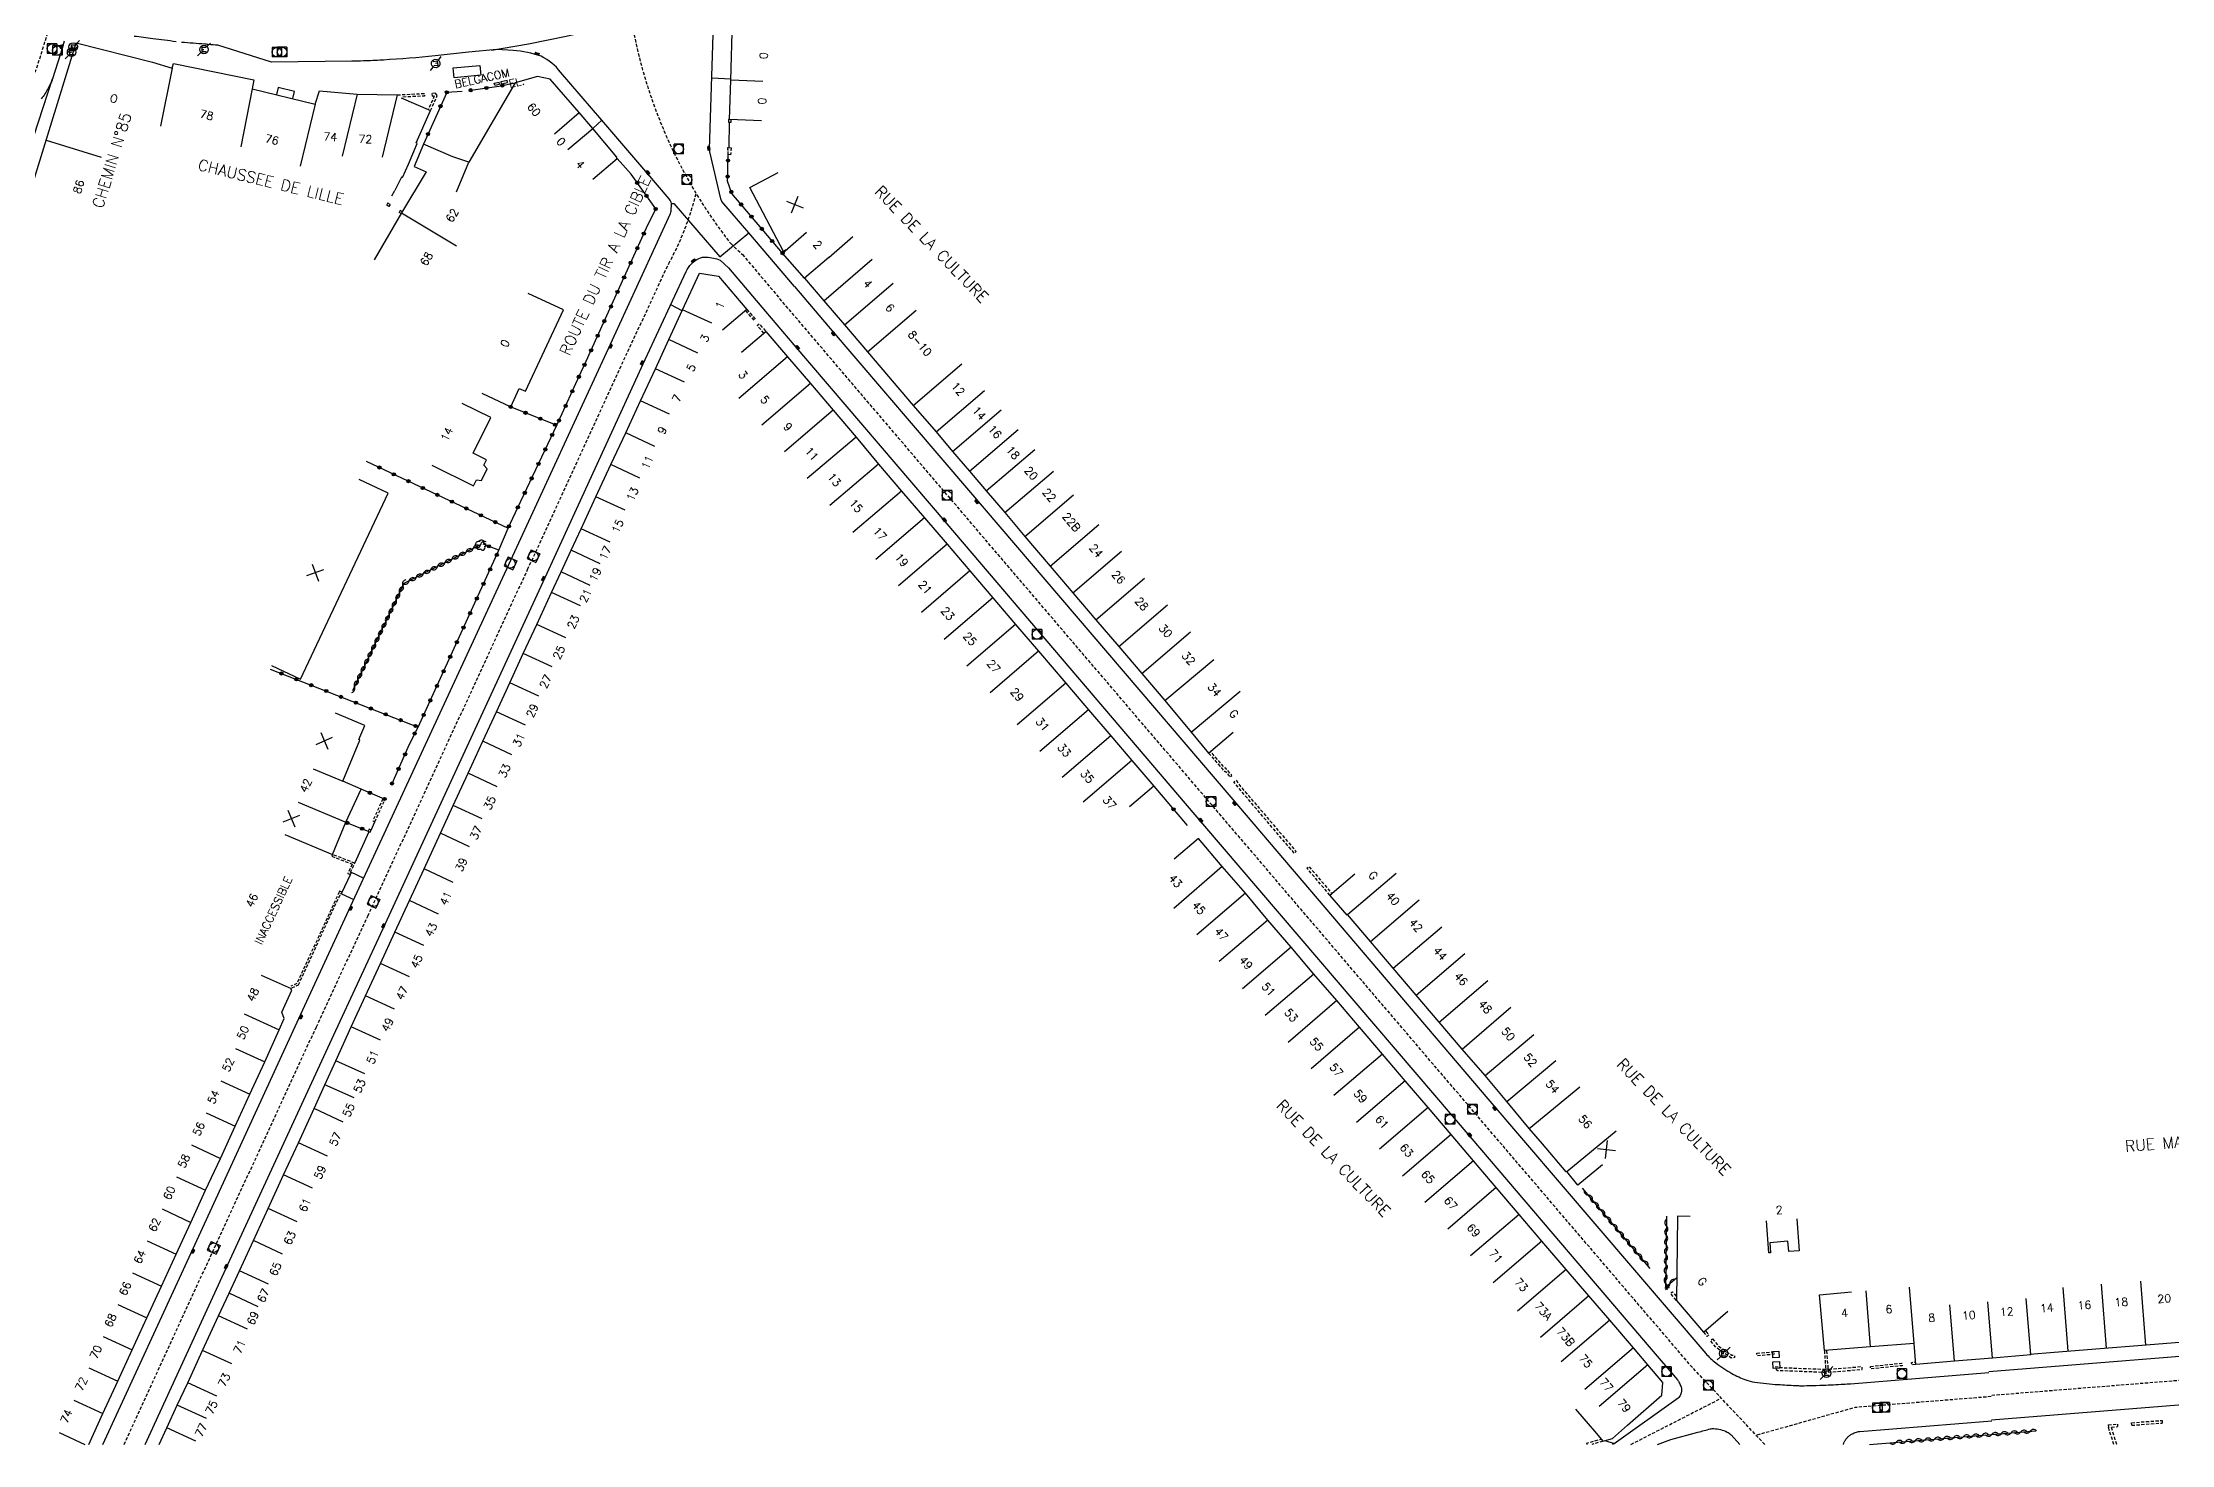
# Model space of a CAD drawing. Header units: millimetres. Extents: x 79000 to 80002, y 144000 to 145000.
# Drawn here: x 79266 to 79598.5, y 144000 to 144218.9 of the extents above; entities that cross this region are included whole.
import ezdxf
from ezdxf.enums import TextEntityAlignment as Align

# ---------------------------------------------------------------- set-up
doc = ezdxf.new("R2010")
doc.units = ezdxf.units.MM
doc.linetypes.add('DASHED', pattern=[0.75, 0.5, -0.25])
doc.layers.get('0').update_dxf_attribs({"linetype": 'CONTINUOUS'})
for name, color, linetype in [('W0001', 6, 'DASHED'), ('W0008', 7, 'CONTINUOUS'), ('W0100', 7, 'CONTINUOUS'), ('W0112', 1, 'DASHED'), ('W0300', 7, 'CONTINUOUS'), ('W0310', 3, 'CONTINUOUS'), ('W0322', 7, 'CONTINUOUS'), ('W0334', 7, 'CONTINUOUS'), ('W0400', 7, 'CONTINUOUS'), ('W0420', 7, 'CONTINUOUS'), ('W0471', 7, 'CONTINUOUS'), ('W0984', 7, 'CONTINUOUS'), ('W0989', 7, 'CONTINUOUS'), ('W0991', 7, 'CONTINUOUS'), ('W1102', 7, 'CONTINUOUS')]:
    doc.layers.add(name, color=color, linetype=linetype)
doc.styles.get("Standard").update_dxf_attribs({"font": 'romans.shx', "width": 0.85})

# ---------------------------------------------------------------- blocks, each defined once
blk = doc.blocks.new('T420')
for p, q in [((0.75, 0.75), (-0.75, 0.75)), ((-0.75, 0.75), (-0.75, -0.75)), ((0.75, 0.75), (0.75, -0.75)), ((0.75, -0.75), (-0.75, -0.75))]:
    blk.add_line(p, q)
blk.add_ellipse((0, 0), major_axis=(-0.53, 0.53), ratio=1, start_param=3.926991, end_param=10.210176)
blk = doc.blocks.new('T471')
for p, q in [((-0.333334, 0.333334), (-0.333334, -0.333334)), ((-0.333334, 0.333334), (0.333334, 0.333334)), ((-0.333334, 0), (0, 0)), ((0.500001, 0.500001), (1.000002, 1.000002)), ((-0.500001, -0.500001), (-1.000002, -1.000002)), ((-0.333334, -0.333334), (0.333334, -0.333334))]:
    blk.add_line(p, q)
blk.add_ellipse((0, 0), major_axis=(0.471405, 0.471405), ratio=1, start_param=5.4977871438, end_param=11.780972451)
blk = doc.blocks.new('t112o')
at = {"color": 0, "linetype": 'Continuous'}
for p, q in [((-0.5, 0.5), (0.5, 0.5)), ((-0.5, -0.5), (-0.5, 0.5)), ((0.5, 0.5), (0.5, -0.5)), ((0.5, -0.5), (-0.5, -0.5))]:
    blk.add_line(p, q, dxfattribs=at)
blk = doc.blocks.new('T400')
for p, q in [((-0.15, 0.3), (0.15, 0.3)), ((-0.15, -0.25), (-0.15, 0.3)), ((-0.15, 0.15), (0.15, 0.15)), ((-0.15, 0), (0.15, 0)), ((0.15, 0.3), (0.15, -0.25)), ((-0.15, -0.15), (0.15, -0.15)), ((-0.15, -0.25), (-0.15, -0.3)), ((-0.15, -0.3), (0.15, -0.3)), ((0.15, -0.3), (0.15, -0.25))]:
    blk.add_line(p, q)
blk = doc.blocks.new('t991o')
at = {"color": 0, "linetype": 'Continuous'}
for p, q in [((-1, 1), (1, -1)), ((-1, -1), (1, 1))]:
    blk.add_line(p, q, dxfattribs=at)
blk = doc.blocks.new('t322o')
at = {"color": 0, "linetype": 'Continuous'}
for radius in [0.25, 0.15]:
    blk.add_circle((0, 0), radius, dxfattribs=at)
blk = doc.blocks.new('t310o')
at = {"color": 0, "linetype": 'Continuous'}
for centre, start, end in [((-0.5, 0.38), 216.8699, 323.1304), ((0.5, -0.37), 36.8699, 143.1303)]:
    blk.add_arc(centre, 0.625, start, end, dxfattribs=at)
blk = doc.blocks.new('T300')
for p, q in [((-0.8, 0.51), (-0.86, 0.34)), ((-0.86, 0.34), (-0.86, 0.17)), ((-0.86, 0.17), (-0.74, 0.06)), ((-0.69, 0.63), (-0.8, 0.51)), ((-0.8, -0.06), (-0.74, 0.06)), ((-0.74, 0.06), (-0.69, 0.11)), ((-0.57, 0.69), (-0.69, 0.63)), ((-0.46, 0.69), (-0.57, 0.69)), ((-0.29, 0.63), (-0.46, 0.69)), ((-0.29, 0.63), (-0.17, 0.74)), ((-0.23, 0.57), (-0.29, 0.63)), ((-0.17, 0.74), (-0.06, 0.8)), ((-0.06, 0.8), (0.06, 0.8)), ((0.06, 0.8), (0.23, 0.74)), ((0.23, 0.74), (0.34, 0.63)), ((0.34, 0.63), (0.4, 0.51)), ((0.46, 0.46), (0.34, 0.46)), ((0.4, 0.51), (0.4, 0.46)), ((0.57, 0.4), (0.46, 0.46)), ((0.57, 0.4), (0.69, 0.29)), ((0.69, 0.29), (0.74, 0.17)), ((0.74, 0.06), (0.69, -0.17)), ((0.74, 0.17), (0.74, 0.06)), ((-0.8, -0.17), (-0.8, -0.06)), ((-0.8, -0.23), (-0.8, -0.17)), ((-0.74, -0.34), (-0.8, -0.23)), ((-0.69, -0.4), (-0.74, -0.34)), ((-0.51, -0.46), (-0.69, -0.4)), ((-0.4, -0.46), (-0.51, -0.46)), ((-0.4, -0.46), (-0.34, -0.46)), ((-0.34, -0.46), (-0.34, -0.4)), ((-0.34, -0.51), (-0.34, -0.46)), ((-0.29, -0.63), (-0.34, -0.51)), ((-0.17, -0.74), (-0.29, -0.63)), ((-0.06, -0.8), (-0.17, -0.74)), ((0.06, -0.8), (-0.06, -0.8)), ((0.17, -0.74), (0.06, -0.8)), ((0.23, -0.69), (0.17, -0.74)), ((0.29, -0.46), (0.23, -0.46)), ((0.29, -0.63), (0.23, -0.69)), ((0.46, -0.4), (0.29, -0.46)), ((0.34, -0.51), (0.29, -0.63)), ((0.34, -0.51), (0.34, -0.46)), ((0.57, -0.34), (0.46, -0.4)), ((0.63, -0.29), (0.57, -0.34)), ((0.69, -0.17), (0.63, -0.29))]:
    blk.add_line(p, q)

msp = doc.modelspace()

# ---------------------------------------------------------------- linework, layer by layer
at = {"layer": 'W0001', "flags": 128}
for points in [[(79254.81, 144206.86), (79261.69, 144210.52), (79264.14, 144212.71), (79265.06, 144214.91), (79267.21, 144221.8), (79268.08, 144227.28)], [(79534.99, 144000), (79523.57, 144012.14), (79485.39, 144056.8), (79399.74, 144157.09), (79381.18, 144178.85)], [(79514.09, 144000), (79528.2, 144007.22)], [(79570.36, 144007.46), (79549.1, 144005.76), (79533.66, 144001.41)]]:
    msp.add_lwpolyline(points, dxfattribs=at)
at = {"layer": 'W0001'}
for points in [[(79357.15, 144228.31, 0.143643), (79373.46, 144187.51), (79375.28, 144185.81), (79381.18, 144178.85)], [(79278.69, 144000), (79292.19, 144029.33), (79308.73, 144065.19), (79316.77, 144082.51), (79341.74, 144136.63), (79357.39, 144170.65), (79363.78, 144184.38, -0.001277), (79363.78, 144184.38, 0.064036), (79368.06, 144195.32)]]:
    msp.add_lwpolyline(points, format="xyb", dxfattribs=at)
msp.add_lwpolyline([(79769.09, 144000), (79764.24, 144013.03), (79761.71, 144017.73), (79758.33, 144021.31), (79753.95, 144022.2), (79750.88, 144022.25), (79729.34, 144020.53), (79680.76, 144016.57), (79669.74, 144015.64), (79658.42, 144014.69), (79570.36, 144007.62)], dxfattribs=at)
at = {"layer": 'W0008'}
for points in [[(79383.44, 144180.8), (79376.27, 144189.21), (79372.09, 144194.1), (79371.93, 144194.52), (79370.2, 144201.82), (79370.16, 144202.23), (79370.79, 144221.77, -0.053284), (79372.5, 144225.08, -0.115089), (79373.85, 144226.36, -0.015696), (79375.8, 144227.41), (79380.93, 144229.28)], [(79275.39, 144000), (79289.5, 144030.57), (79306.32, 144067.18), (79314.12, 144084.1), (79339.09, 144138.06), (79354.66, 144171.79), (79364.07, 144192.23, 0.080686), (79364.16, 144192.58), (79364.2, 144193.77, 0.121779), (79363.84, 144194.52), (79360.22, 144198.76), (79353.34, 144206.77), (79346.87, 144214.27, 0.126599), (79343.84, 144216.75, 0.071753), (79339.49, 144217.67), (79336.95, 144217.79), (79332.49, 144217.39), (79327.27, 144216.8)], [(79281.99, 144000), (79294.91, 144028.08), (79311.46, 144063.93), (79319.49, 144081.25), (79344.47, 144135.37), (79360.11, 144169.39), (79366.52, 144183.16, -0.186656), (79368.48, 144185.18, -0.128085), (79369.67, 144185.4, -0.069396), (79371.82, 144184.93), (79373.1, 144183.74), (79378.89, 144176.91)]]:
    msp.add_lwpolyline(points, format="xyb", dxfattribs=at)
for points in [[(79569.99, 144011.4), (79632.9, 144016.41), (79660.25, 144018.63), (79661.93, 144019.42), (79663.61, 144021.55), (79663.93, 144023.36), (79662.83, 144035.73), (79659.64, 144057.44), (79654.09, 144095.22), (79652.32, 144107.45), (79650.29, 144121.32), (79647.05, 144143.54), (79640.61, 144187.57), (79634.17, 144231.63)], [(79667.96, 144000), (79667.15, 144005.91), (79666.52, 144007.63), (79665.87, 144008.24), (79662.8, 144010.62), (79661.35, 144011.06), (79660.29, 144011.05), (79635.19, 144008.95), (79614.59, 144007.32), (79570.43, 144003.81)]]:
    msp.add_lwpolyline(points, dxfattribs=at)
at = {"layer": 'W0008', "flags": 128}
for points in [[(79269.36, 144219.1), (79268.76, 144217.14), (79267.52, 144213.21, -0.031967), (79267.35, 144212.77, -0.012652), (79266.82, 144211.7, -0.054642), (79265.76, 144210.13, -0.050335)], [(79286.81, 144219.03, -0.000496), (79283.21, 144219.49, -0.000154), (79280.28, 144219.87, -0.004784)], [(79327.27, 144216.8, -0.006963), (79319.21, 144216.16, -0.005452), (79319.03, 144216.15, -0.003312), (79316.08, 144216.03, -0.005371), (79314.26, 144215.99), (79301.72, 144215.83), (79293.34, 144218.47, 0.000407), (79291.85, 144218.6, 0.001112), (79291.3, 144218.65, 0.00097), (79287.68, 144218.93, -0.008332)], [(79383.44, 144180.8), (79388.69, 144174.62), (79410.58, 144149.02), (79451.59, 144101.05), (79491.75, 144053.96), (79525.78, 144014.21, 0.051912), (79527.35, 144012.72, 0.037371), (79529.86, 144011.08, 0.035239), (79532.01, 144010.08, 0.057381), (79533.42, 144009.71, 0.008906), (79535.28, 144009.49, 0.009228), (79537.08, 144009.35, 0.002399), (79539.79, 144009.19, 0.010669), (79540.4, 144009.17, 0.008213), (79541.92, 144009.18, 0.005653), (79544.12, 144009.25, 0.00232), (79547.3, 144009.41, 0.006766), (79548.38, 144009.48), (79558.52, 144010.3), (79570.01, 144011.21)], [(79378.89, 144176.91), (79383.34, 144171.68), (79407.2, 144143.73), (79447.16, 144096.92), (79489.22, 144047.7), (79516.95, 144015.24), (79521.35, 144010.07, -0.055774), (79521.64, 144009.63, -0.042375), (79521.91, 144009, -0.074995), (79521.98, 144008.57, -0.06491), (79521.92, 144008.06, -0.064669), (79521.69, 144007.48, -0.112574), (79521.45, 144007.2), (79511.47, 144000.11)], [(79547.27, 144000), (79547.37, 144000.26, -0.058994), (79547.58, 144000.67, -0.044607), (79547.96, 144001.15, -0.052554), (79548.32, 144001.45, -0.045734), (79548.8, 144001.72, -0.028005), (79549.47, 144001.97, -0.055594), (79549.82, 144002.03), (79570.44, 144003.68)], [(79518.26, 144000), (79520.31, 144000.76), (79524.56, 144001.91, -0.00209), (79525.52, 144002.17, -0.002088), (79526.49, 144002.42, -0.078694), (79527.05, 144002.48, -0.043633), (79528.06, 144002.32, -0.056795), (79529.13, 144001.93, -0.089652), (79529.72, 144001.49), (79531.1, 144000)]]:
    msp.add_lwpolyline(points, format="xyb", dxfattribs=at)
for points in [[(79264.6, 144204.26), (79267.52, 144213.21)], [(79305.07, 144210.15), (79305.34, 144211.27), (79302.77, 144211.9), (79302.5, 144210.77)], [(79510.03, 144000.6), (79511.46, 144000.12)], [(79511.46, 144000.12), (79511.19, 144000)]]:
    msp.add_lwpolyline(points, dxfattribs=at)
at = {"layer": 'W0100'}
for p, q in [((79336.59, 144212.24), (79337.34, 144212.41)), ((79337.34, 144212.41), (79337.29, 144212.73)), ((79337.64, 144212.45), (79338.58, 144212.65)), ((79338.58, 144212.65), (79338.54, 144213.04)), ((79322, 144210.29), (79326.57, 144208.27)), ((79330.07, 144201.08), (79325.46, 144203.03)), ((79322.03, 144197.89), (79321, 144195.82)), ((79322.18, 144197.82), (79322.03, 144197.89))]:
    msp.add_line(p, q, dxfattribs=at)
for points in [[(79378.26, 144206.7), (79373.27, 144206.87), (79373.47, 144213), (79373.74, 144222.29), (79374.85, 144224), (79377.35, 144224.87), (79381.89, 144226.49)], [(79351.91, 144197.57), (79355.73, 144200.79), (79355.6, 144200.94), (79355.69, 144201.01), (79351.91, 144205.48), (79349.78, 144207.97), (79345.24, 144213.17), (79343.29, 144213.6), (79339.78, 144212.6), (79332.55, 144200.21), (79330.07, 144201.08)], [(79336.59, 144212.24), (79336.53, 144212.56), (79337.29, 144212.73)], [(79337.64, 144212.45), (79337.6, 144212.83), (79338.54, 144213.04)], [(79322.18, 144197.82), (79323.12, 144199.89), (79324.47, 144203.15), (79324.34, 144203.22), (79326.57, 144208.27)], [(79325.46, 144203.03), (79323.99, 144199.57), (79325.87, 144198.73), (79322.01, 144192.29), (79317.76, 144184.99)], [(79382.14, 144186.51), (79381.72, 144186.29), (79376.43, 144196.27), (79380.85, 144198.61)], [(79384.97, 144182.12), (79381.56, 144186.01), (79385.32, 144189.3)], [(79284.19, 144000), (79285.38, 144002.57), (79287.01, 144006.12), (79288.64, 144009.64), (79290.97, 144014.68), (79293.45, 144020.06), (79295.09, 144023.59), (79296.71, 144027.11), (79298.89, 144031.83), (79301.2, 144036.85), (79303.61, 144042.08), (79305.93, 144047.1), (79308.39, 144052.43), (79310.08, 144056.17), (79311.78, 144059.92), (79314.19, 144065.19), (79316.41, 144070.03), (79318.73, 144075.08), (79320.98, 144079.99), (79323.26, 144084.92), (79325.55, 144089.85), (79328.11, 144095.42), (79330.12, 144099.77), (79332.44, 144104.79), (79334.76, 144109.8), (79336.88, 144114.4), (79338.95, 144118.93), (79341.03, 144123.49), (79343.16, 144128.04), (79345.49, 144133.05), (79346.99, 144136.25), (79348.55, 144139.62), (79350.1, 144142.98), (79352.41, 144147.98), (79354.75, 144153), (79357.06, 144157.95), (79359.36, 144162.95), (79361.69, 144167.97), (79363.81, 144172.51), (79365.94, 144177.17), (79368.58, 144182.89), (79371.53, 144182.44), (79375.98, 144177.24), (79372.18, 144173.99)], [(79334.56, 144164.13), (79339.09, 144162.02), (79340.44, 144164.9), (79341.42, 144164.44), (79347.34, 144177.14), (79341.83, 144179.71)], [(79326.75, 144152.93), (79333.3, 144149.7), (79333.76, 144150.61), (79334.54, 144150.52), (79335.41, 144152.33), (79334.91, 144152.92), (79335.32, 144153.76), (79333.24, 144154.78), (79335.98, 144160.33), (79331.49, 144162.54)], [(79301.74, 144121.6), (79306.26, 144119.47), (79319.94, 144148.55), (79315.41, 144150.68)], [(79303.8, 144095.23), (79311.26, 144092.12), (79313.35, 144097.15), (79315.74, 144102.32), (79312.87, 144103.59), (79315.55, 144109.99), (79315.39, 144110.05), (79316.31, 144112.27), (79311.7, 144114.19)], [(79273.19, 144000), (79275.39, 144004.83), (79277.72, 144009.86), (79279.98, 144014.79), (79282.27, 144019.78), (79284.53, 144024.69), (79286.85, 144029.72), (79289.15, 144034.67), (79291.44, 144039.68), (79293.75, 144044.66), (79296.06, 144049.68), (79298.35, 144054.68), (79300.66, 144059.74), (79302.92, 144064.76), (79303.73, 144066.52), (79303.36, 144067.51), (79304.89, 144070.94), (79304.78, 144070.99), (79304.83, 144071.12), (79300.18, 144073.22)], [(79576.39, 144014.07), (79580.21, 144014.39), (79601.09, 144016.05), (79600.69, 144021.03)]]:
    msp.add_lwpolyline(points, dxfattribs=at)
at = {"layer": 'W0100', "flags": 128}
for points in [[(79264.48, 144197.03), (79271.19, 144218.87), (79283.15, 144215.84), (79286.2, 144214.9), (79286.4, 144215.65), (79298.99, 144213.1), (79298.73, 144211.69), (79308.55, 144209.3), (79309.2, 144211.34), (79315.1, 144210.86), (79321.37, 144210.73)], [(79384.97, 144182.12), (79388.01, 144178.57), (79391.25, 144174.82), (79394.81, 144170.62), (79401.98, 144162.22), (79405.53, 144158.1), (79408.13, 144155.03), (79410.76, 144151.99), (79413.34, 144148.91), (79416.27, 144145.5), (79419.41, 144141.78), (79423.35, 144137.16), (79426.92, 144132.98), (79430.51, 144128.77), (79434.09, 144124.59), (79437.7, 144120.4), (79441.27, 144116.17), (79445.37, 144111.19), (79448.12, 144107.96), (79451.93, 144111.19)], [(79375.13, 144170.55), (79378.94, 144173.79), (79382.31, 144169.82), (79385.9, 144165.66), (79389.45, 144161.48), (79393.06, 144157.28), (79396.57, 144153.05), (79400.14, 144148.87), (79403.71, 144144.7), (79407.25, 144140.57), (79410.84, 144136.39), (79414.43, 144132.18), (79417.95, 144128.04), (79421.56, 144123.85), (79425.82, 144118.86), (79429.37, 144114.69), (79432.82, 144110.65), (79436.13, 144106.79), (79439.55, 144102.78), (79435.75, 144099.54)], [(79505.45, 144005.49), (79508.69, 144001.69), (79509.71, 144000.5), (79511.2, 144000.93), (79513.53, 144003.01), (79518.9, 144007.7), (79519.05, 144009.68), (79516.73, 144012.4), (79514.48, 144015.06), (79510.79, 144019.4), (79507.53, 144023.19), (79503.97, 144027.31), (79500.19, 144031.72), (79496.63, 144035.92), (79493.06, 144040.12), (79489.49, 144044.27), (79486, 144048.38), (79482.39, 144052.59), (79478.84, 144056.76), (79475.3, 144060.95), (79471.7, 144065.13), (79468.13, 144069.29), (79464.57, 144073.45), (79461.01, 144077.65), (79457.38, 144081.88), (79453.89, 144086.09), (79450.24, 144090.22), (79446.54, 144094.61), (79442.72, 144091.39)], [(79509.65, 144043.66), (79505.79, 144040.49), (79504.05, 144042.6), (79503.97, 144042.54), (79500.26, 144046.91), (79498.19, 144049.33), (79494.69, 144053.52), (79491.3, 144057.58), (79487.74, 144061.74), (79484.14, 144065.94), (79480.56, 144070.14), (79476.93, 144074.35), (79473.39, 144078.54), (79469.82, 144082.73), (79469.74, 144082.65), (79467.07, 144085.77), (79470.96, 144089.09)], [(79523.34, 144035.61), (79521.34, 144035.63), (79521.18, 144022.49), (79525.41, 144017.53), (79525.41, 144017.53), (79529.21, 144020.78)], [(79539.98, 144035.23), (79540.35, 144030.25), (79538.73, 144030.13), (79538.61, 144031.71), (79535.77, 144031.5), (79535.88, 144029.92), (79535.63, 144029.9), (79535.26, 144034.89)], [(79576.57, 144013.98), (79570.58, 144013.49), (79564.61, 144012.99), (79558.59, 144012.47), (79558.33, 144015.76), (79551.52, 144015.21), (79544.31, 144014.66), (79543.56, 144023.38), (79548.54, 144023.81)]]:
    msp.add_lwpolyline(points, dxfattribs=at)
at = {"layer": 'W0100'}
msp.add_lwpolyline([(79330.12, 144214.93), (79334.28, 144215.34), (79334.41, 144213.81), (79330.27, 144213.39)], close=True, dxfattribs=at)
at = {"layer": 'W0112'}
for p, q in [((79327.16, 144210.59), (79326.21, 144208.43)), ((79327.37, 144211.02), (79326.79, 144210.94)), ((79319.72, 144193.49), (79319.91, 144193.8)), ((79320.06, 144193.29), (79319.72, 144193.49)), ((79320.25, 144193.6), (79319.91, 144193.8)), ((79320.25, 144193.6), (79320.06, 144193.29)), ((79321.96, 144192.21), (79321.65, 144192.38)), ((79588.65, 144003.04), (79588.68, 144002.64)), ((79589.54, 144000), (79588.68, 144002.64)), ((79589.14, 144002.69), (79590.12, 144002.78)), ((79589.97, 144000), (79589.14, 144002.69)), ((79590.08, 144003.18), (79590.12, 144002.78)), ((79592.32, 144002.99), (79592.29, 144003.39)), ((79597.05, 144003.74), (79597.08, 144003.34))]:
    msp.add_line(p, q, dxfattribs=at)
at = {"layer": 'W0112', "flags": 128}
for points in [[(79321.37, 144210.73), (79325.6, 144210.95), (79325.62, 144210.55), (79322.18, 144210.37)], [(79378.64, 144173.52), (79377.6, 144174.73), (79377.9, 144174.99), (79378.94, 144173.79)], [(79448.12, 144107.96), (79450.59, 144105.06), (79450.68, 144105.13), (79451.46, 144104.21), (79451.76, 144104.47), (79450.74, 144105.67), (79450.65, 144105.61), (79448.42, 144108.22)], [(79467.07, 144085.77), (79463.48, 144089.98), (79463.78, 144090.24), (79467.37, 144086.03)], [(79521.18, 144022.49), (79520.28, 144023.6), (79520.59, 144023.85), (79521.19, 144023.12)], [(79525.41, 144017.53), (79526, 144016.86), (79526.3, 144017.12), (79525.71, 144017.8)], [(79558.59, 144012.47), (79557.96, 144012.41), (79557.93, 144012.81), (79558.56, 144012.87)], [(79507.27, 144000), (79507.22, 144000.19), (79509.42, 144000.84)], [(79509.71, 144000.5), (79507.98, 144000)]]:
    msp.add_lwpolyline(points, dxfattribs=at)
at = {"layer": 'W0112'}
for points in [[(79326.57, 144208.27), (79327.61, 144210.62), (79327.37, 144211.02)], [(79326.79, 144210.94), (79326.84, 144210.55), (79327.16, 144210.59), (79327.16, 144210.59)], [(79373.27, 144206.87), (79373.13, 144206.87), (79373.13, 144206.48), (79373.53, 144206.48), (79373.53, 144206.88)], [(79322.15, 144192.52), (79321.84, 144192.69), (79321.65, 144192.38)], [(79375.76, 144177.04), (79377.12, 144175.46)], [(79375.98, 144177.24), (79377.35, 144175.66)], [(79304.9, 144071.28), (79305.92, 144071.75), (79312.49, 144085.95), (79312.52, 144086.02), (79312.67, 144085.96), (79312.79, 144086.23), (79312.37, 144086.41), (79312.3, 144086.25), (79305.7, 144071.98), (79304.77, 144071.55)], [(79588.65, 144003.04), (79590.08, 144003.18)], [(79592.29, 144003.39), (79597.05, 144003.74)], [(79592.32, 144002.99), (79597.08, 144003.34)]]:
    msp.add_lwpolyline(points, dxfattribs=at)
for points in [[(79373.04, 144201.41), (79373.09, 144202.11), (79373, 144202.11), (79373.01, 144202.51), (79373.52, 144202.47), (79373.44, 144201.38)], [(79319.14, 144100.79), (79317.57, 144097.36), (79317.86, 144097.23), (79319.43, 144100.66)], [(79316.83, 144095.77), (79317.12, 144095.62), (79317.27, 144095.93), (79316.98, 144096.08)], [(79311.15, 144091.84), (79314.33, 144090.6), (79313.63, 144089.17), (79314.05, 144088.97), (79314.18, 144089.26), (79314.05, 144089.33), (79314.74, 144090.76), (79311.26, 144092.12)]]:
    msp.add_lwpolyline(points, close=True, dxfattribs=at)
at = {"layer": 'W0112', "flags": 128}
for points in [[(79452.41, 144103.7), (79453.1, 144102.75), (79461.8, 144092.57), (79461.5, 144092.31), (79452.78, 144102.51), (79452.08, 144103.46)], [(79520.06, 144024.48), (79519.8, 144024.79), (79519.5, 144024.53), (79519.75, 144024.22)], [(79526.81, 144016.49), (79527.68, 144015.44), (79529.86, 144013.91), (79530.23, 144013.95), (79530.28, 144013.55), (79529.75, 144013.49), (79527.4, 144015.14), (79526.5, 144016.24)], [(79533.74, 144014.23), (79536.43, 144014.47), (79536.47, 144014.07), (79533.77, 144013.83)], [(79551.5, 144012.17), (79556.43, 144012.69), (79556.47, 144012.29), (79551.54, 144011.77)]]:
    msp.add_lwpolyline(points, close=True, dxfattribs=at)
msp.add_lwpolyline([(79544.3, 144014.65), (79544.52, 144011.68), (79537.11, 144011.96, -0.029221), (79537.09, 144012.01, -0.054999), (79537.09, 144012.02, -0.044492), (79537.09, 144012.08), (79536.69, 144012.12, 0.044492), (79536.69, 144011.99, 0.054999), (79536.71, 144011.89, 0.037377), (79536.75, 144011.77, 0.041808), (79536.81, 144011.67, 0.131033), (79536.89, 144011.6, 0.089726), (79537.05, 144011.56), (79544.76, 144011.27), (79550.23, 144011.71), (79550.19, 144012.11), (79544.93, 144011.68), (79544.7, 144014.68)], format="xyb", dxfattribs=at)
at = {"layer": 'W0310'}
msp.add_lwpolyline([(79334.36, 144140.49), (79322.41, 144134.42), (79314.39, 144117.69)], dxfattribs=at)
at = {"layer": 'W0310', "flags": 128}
for points in [[(79517.1, 144027.48), (79506.52, 144040.02)], [(79519.63, 144035.65), (79519.5, 144024.53), (79521.22, 144026)], [(79551.35, 144000), (79577.35, 144002.12)]]:
    msp.add_lwpolyline(points, dxfattribs=at)
at = {"layer": 'W0322'}
for p, q in [((79329.09, 144211.12), (79325.46, 144203.03)), ((79331.5, 144211.25), (79329.09, 144211.12)), ((79320.51, 144194.99), (79321, 144195.82)), ((79319.91, 144193.8), (79319.96, 144193.93))]:
    msp.add_line(p, q, dxfattribs=at)
for points in [[(79332.84, 144211.45), (79337.23, 144212.09), (79339.78, 144212.6)], [(79381.56, 144186.01), (79373.64, 144195.32), (79372.98, 144197.25), (79373.04, 144201.41)], [(79361.74, 144192.91), (79357.9, 144198.36)], [(79350.62, 144168.56), (79360.32, 144189.99)], [(79340.22, 144146.32), (79346.29, 144159.13), (79350.11, 144167.5)], [(79339.09, 144162.02), (79346.29, 144159.13)], [(79316.49, 144153.52), (79338.68, 144143.08), (79339.06, 144143.83)], [(79301.52, 144121.07), (79324.64, 144112.02), (79337.26, 144139.66), (79334.77, 144140.58)], [(79324.09, 144111.01), (79324.64, 144112.02)], [(79320.55, 144103.2), (79323.1, 144108.88)], [(79319.4, 144100.77), (79315.74, 144102.32)], [(79313.57, 144097.05), (79316.83, 144095.77)]]:
    msp.add_lwpolyline(points, dxfattribs=at)
at = {"layer": 'W0322', "flags": 128}
msp.add_lwpolyline([(79439.55, 144102.78), (79444.78, 144096.66)], dxfattribs=at)
at = {"layer": 'W0334'}
for points in [[(79336.07, 144217.71), (79341.86, 144218.72), (79347.75, 144219.91), (79355.19, 144221.55), (79365.28, 144224.26), (79375.47, 144227.24)], [(79370.52, 144213.41), (79373.48, 144213.21)], [(79351.97, 144205.54), (79353.34, 144206.77)], [(79373.2, 144206.48), (79373.15, 144202.5)], [(79357.9, 144198.36), (79355.73, 144200.79)], [(79360.32, 144189.99), (79361.74, 144192.91)], [(79364.2, 144193.77), (79364.57, 144193.76), (79371.74, 144185.45), (79376.27, 144189.21)], [(79365.87, 144177.02), (79364.09, 144177.93)], [(79350.11, 144167.5), (79350.62, 144168.56)], [(79339.06, 144143.83), (79340.22, 144146.32)], [(79337.26, 144139.66), (79338.68, 144143.08)], [(79323.1, 144108.88), (79324.09, 144111.01)], [(79317.27, 144095.93), (79317.86, 144097.23)], [(79314.72, 144090.77), (79316.96, 144095.7)], [(79314.08, 144089.39), (79316.13, 144088.43)], [(79312.67, 144085.96), (79314.58, 144085.09)], [(79312.79, 144086.23), (79314.05, 144088.97)]]:
    msp.add_lwpolyline(points, dxfattribs=at)
at = {"layer": 'W1102'}
for p, q in [((79322.01, 144192.29), (79330.6, 144187.16)), ((79388.78, 144185.36), (79384.97, 144182.12)), ((79308.26, 144105.51), (79312.87, 144103.59)), ((79305.89, 144100.26), (79313.35, 144097.15)), ((79581.56, 144024.52), (79582.35, 144014.55)), ((79587.53, 144025), (79588.32, 144015.03)), ((79593.67, 144025.49), (79594.47, 144015.52))]:
    msp.add_line(p, q, dxfattribs=at)
at = {"layer": 'W1102', "flags": 128}
for points in [[(79286.2, 144214.9), (79284.41, 144205.85)], [(79298.73, 144211.69), (79296.94, 144202.64)], [(79308.55, 144209.3), (79306.19, 144199.58)], [(79315.1, 144210.86), (79312.74, 144201.14)], [(79321.37, 144210.73), (79319.01, 144201.02)], [(79266.52, 144203.67), (79275.12, 144201.02)], [(79388.78, 144185.36), (79392.54, 144188.62)], [(79388.01, 144178.57), (79395.57, 144185.1)], [(79391.25, 144174.82), (79398.85, 144181.32)], [(79394.81, 144170.62), (79402.42, 144177.09)], [(79382.31, 144169.82), (79374.72, 144163.31)], [(79385.9, 144165.66), (79378.31, 144159.16)], [(79401.98, 144162.22), (79409.57, 144168.73)], [(79405.53, 144158.1), (79413.13, 144164.59)], [(79389.45, 144161.48), (79381.85, 144154.98)], [(79408.13, 144155.03), (79415.73, 144161.53)], [(79393.06, 144157.28), (79385.42, 144150.83)], [(79410.76, 144151.99), (79418.38, 144158.47)], [(79396.57, 144153.05), (79388.92, 144146.61)], [(79413.34, 144148.91), (79420.96, 144155.38)], [(79416.27, 144145.5), (79423.87, 144151.98)], [(79400.14, 144148.87), (79392.54, 144142.37)], [(79419.41, 144141.78), (79427.03, 144148.26)], [(79403.71, 144144.7), (79396.12, 144138.19)], [(79423.35, 144137.16), (79430.96, 144143.65)], [(79407.25, 144140.57), (79399.66, 144134.06)], [(79426.92, 144132.98), (79434.53, 144139.47)], [(79410.84, 144136.39), (79403.24, 144129.89)], [(79430.51, 144128.77), (79438.11, 144135.26)], [(79414.43, 144132.18), (79406.82, 144125.7)], [(79434.09, 144124.59), (79441.67, 144131.1)], [(79417.95, 144128.04), (79410.36, 144121.53)], [(79437.7, 144120.4), (79445.3, 144126.89)], [(79421.56, 144123.85), (79413.97, 144117.35)], [(79441.27, 144116.17), (79448.94, 144122.58)], [(79425.82, 144118.86), (79418.21, 144112.37)], [(79445.37, 144111.19), (79453.04, 144117.6)], [(79429.37, 144114.69), (79421.77, 144108.2)], [(79432.82, 144110.65), (79425.23, 144104.15)], [(79436.13, 144106.79), (79428.53, 144100.3)], [(79450.24, 144090.22), (79442.67, 144083.69)], [(79469.82, 144082.73), (79477.43, 144089.22)], [(79453.89, 144086.09), (79446.29, 144079.59)], [(79473.39, 144078.54), (79481.02, 144085.01)], [(79457.38, 144081.88), (79449.74, 144075.43)], [(79476.93, 144074.35), (79484.54, 144080.84)], [(79461.01, 144077.65), (79453.41, 144071.15)], [(79480.56, 144070.14), (79488.15, 144076.65)], [(79464.57, 144073.45), (79456.96, 144066.97)], [(79468.13, 144069.29), (79460.53, 144062.78)], [(79484.14, 144065.94), (79491.74, 144072.44), (79491.74, 144072.44)], [(79487.74, 144061.74), (79495.33, 144068.25)], [(79471.7, 144065.13), (79464.12, 144058.62)], [(79491.3, 144057.58), (79498.94, 144064.03)], [(79475.3, 144060.95), (79467.69, 144054.46)], [(79494.69, 144053.52), (79502.36, 144059.93)], [(79478.84, 144056.76), (79471.22, 144050.29)], [(79482.39, 144052.59), (79474.79, 144046.1)], [(79498.19, 144049.33), (79506.11, 144055.84)], [(79486, 144048.38), (79478.39, 144041.89)], [(79504.05, 144042.6), (79511.77, 144048.95)], [(79489.49, 144044.27), (79481.89, 144037.78)], [(79493.06, 144040.12), (79485.46, 144033.62)], [(79496.63, 144035.92), (79489.01, 144029.45)], [(79500.19, 144031.72), (79492.58, 144025.23)], [(79503.97, 144027.31), (79496.39, 144020.79)], [(79507.53, 144023.19), (79499.95, 144016.67)], [(79551.52, 144015.21), (79550.81, 144023.99)], [(79558.33, 144015.76), (79557.62, 144024.54)], [(79576.57, 144013.98), (79575.85, 144022.76)], [(79510.79, 144019.4), (79503.19, 144012.9)], [(79564.61, 144012.99), (79563.89, 144021.77)], [(79570.58, 144013.49), (79569.86, 144022.28)], [(79514.48, 144015.06), (79506.86, 144008.59)], [(79516.73, 144012.4), (79509.1, 144005.94)]]:
    msp.add_lwpolyline(points, dxfattribs=at)
at = {"layer": 'W1102'}
for points in [[(79378.47, 144212.83), (79373.47, 144213)], [(79345.92, 144204.66), (79349.78, 144207.97)], [(79348.01, 144202.18), (79351.91, 144205.48)], [(79330.63, 144195.6), (79332.55, 144200.21)], [(79370.49, 144175.09), (79365.94, 144177.17)], [(79368.34, 144170.4), (79363.81, 144172.51)], [(79366.22, 144165.86), (79361.69, 144167.97)], [(79363.9, 144160.86), (79359.36, 144162.95)], [(79361.59, 144155.84), (79357.06, 144157.95)], [(79359.28, 144150.88), (79354.75, 144153)], [(79356.95, 144145.89), (79352.41, 144147.98)], [(79354.64, 144140.89), (79350.1, 144142.98)], [(79353.09, 144137.52), (79348.55, 144139.62)], [(79351.52, 144134.13), (79346.99, 144136.25)], [(79350.02, 144130.93), (79345.49, 144133.05)], [(79347.69, 144125.93), (79343.16, 144128.04)], [(79345.58, 144121.41), (79341.03, 144123.49)], [(79343.5, 144116.86), (79338.95, 144118.93)], [(79341.42, 144112.3), (79336.88, 144114.4)], [(79339.29, 144107.7), (79334.76, 144109.8)], [(79336.97, 144102.69), (79332.44, 144104.79)], [(79334.66, 144097.68), (79330.12, 144099.77)], [(79332.65, 144093.33), (79328.11, 144095.42)], [(79330.08, 144087.75), (79325.55, 144089.85)], [(79327.8, 144082.82), (79323.26, 144084.92)], [(79325.53, 144077.9), (79320.98, 144079.99)], [(79323.27, 144072.99), (79318.73, 144075.08)], [(79320.96, 144067.95), (79316.41, 144070.03)], [(79297.48, 144067.21), (79302.92, 144064.76)], [(79318.74, 144063.1), (79314.19, 144065.19)], [(79296.11, 144061.82), (79300.66, 144059.74)], [(79316.33, 144057.86), (79311.78, 144059.92)], [(79293.81, 144056.77), (79298.35, 144054.68)], [(79314.63, 144054.11), (79310.08, 144056.17)], [(79291.52, 144051.77), (79296.06, 144049.68)], [(79312.93, 144050.34), (79308.39, 144052.43)], [(79289.21, 144046.76), (79293.75, 144044.66)], [(79310.47, 144045.01), (79305.93, 144047.1)], [(79286.9, 144041.76), (79291.44, 144039.68)], [(79308.15, 144039.99), (79303.61, 144042.08)], [(79284.62, 144036.78), (79289.15, 144034.67)], [(79305.74, 144034.75), (79301.2, 144036.85)], [(79282.31, 144031.81), (79286.85, 144029.72)], [(79303.43, 144029.73), (79298.89, 144031.83)], [(79279.99, 144026.78), (79284.53, 144024.69)], [(79301.25, 144025.03), (79296.71, 144027.11)], [(79299.63, 144021.48), (79295.09, 144023.59)], [(79277.73, 144021.86), (79282.27, 144019.78)], [(79297.99, 144017.97), (79293.45, 144020.06)], [(79275.43, 144016.87), (79279.98, 144014.79)], [(79295.51, 144012.58), (79290.97, 144014.68)], [(79273.18, 144011.96), (79277.72, 144009.86)], [(79293.18, 144007.55), (79288.64, 144009.64)], [(79270.84, 144006.91), (79275.39, 144004.83)], [(79291.55, 144004.02), (79287.01, 144006.12)], [(79268.54, 144001.86), (79272.59, 144000)], [(79289.92, 144000.48), (79285.38, 144002.57)]]:
    msp.add_lwpolyline(points, dxfattribs=at)

# ---------------------------------------------------------------- block references
at = {"layer": 'W0112'}
for p, rotation in [((79536.73, 144014.04), 274.0477586331786), ((79536.8, 144012.4), 273.1668557323477)]:
    msp.add_blockref('t112o', p, dxfattribs=dict(at, rotation=rotation))
at = {"layer": 'W0300', "rotation": 159.6486969581625}
msp.add_blockref('T300', (79334.36, 144140.49), dxfattribs=at)
at = {"layer": 'W0310'}
for p, rotation in [((79331.02, 144138.79), 206.9156148631575), ((79332.13, 144139.36), 206.9156148631575), ((79333.24, 144139.92), 206.9156148631575), ((79334.36, 144140.49), 206.9156148631575), ((79324.33, 144135.4), 206.9156148631575), ((79325.44, 144135.96), 206.9156148631575), ((79326.56, 144136.53), 206.9156148631575), ((79327.67, 144137.09), 206.9156148631575), ((79328.79, 144137.66), 206.9156148631575), ((79329.9, 144138.23), 206.9156148631575), ((79321.18, 144131.86), 244.3938428127015), ((79321.72, 144132.98), 244.3938428127015), ((79322.26, 144134.11), 244.3938428127015), ((79323.21, 144134.83), 206.9156148631575), ((79319.56, 144128.47), 244.3938428127015), ((79320.1, 144129.6), 244.3938428127015), ((79320.64, 144130.73), 244.3938428127015), ((79317.94, 144125.09), 244.3938428127015), ((79318.48, 144126.22), 244.3938428127015), ((79319.02, 144127.35), 244.3938428127015), ((79316.31, 144121.71), 244.3938428127015), ((79316.85, 144122.84), 244.3938428127015), ((79317.4, 144123.96), 244.3938428127015), ((79314.69, 144118.33), 244.3938428127015), ((79315.23, 144119.46), 244.3938428127015), ((79315.77, 144120.58), 244.3938428127015), ((79507.43, 144038.94), 130.1685820603415), ((79508.4, 144037.8), 130.1685820603415), ((79509.36, 144036.65), 130.1685820603415), ((79510.33, 144035.51), 130.1685820603415), ((79511.3, 144034.36), 130.1685820603415), ((79512.27, 144033.21), 130.1685820603415), ((79513.23, 144032.07), 130.1685820603415), ((79519.59, 144032.65), 269.3192821339046), ((79519.61, 144034.15), 269.3192821339046), ((79514.2, 144030.92), 130.1685820603415), ((79515.17, 144029.77), 130.1685820603415), ((79516.14, 144028.63), 130.1685820603415), ((79519.56, 144029.65), 269.3192821339046), ((79519.58, 144031.15), 269.3192821339046), ((79519.5, 144025.15), 269.3192821339046), ((79520.16, 144025.1), 40.45859106379985), ((79519.52, 144026.65), 269.3192821339046), ((79519.54, 144028.15), 269.3192821339046), ((79555.52, 144000.34), 4.657188898040196), ((79557.01, 144000.46), 4.657188898040196), ((79558.51, 144000.58), 4.657188898040196), ((79560, 144000.7), 4.657188898040196), ((79561.5, 144000.83), 4.657188898040196), ((79562.99, 144000.95), 4.657188898040196), ((79564.49, 144001.07), 4.657188898040196), ((79565.98, 144001.19), 4.657188898040196), ((79567.48, 144001.31), 4.657188898040196), ((79568.97, 144001.44), 4.657188898040196), ((79570.47, 144001.56), 4.657188898040196), ((79571.96, 144001.68), 4.657188898040196), ((79573.46, 144001.8), 4.657188898040196), ((79574.95, 144001.92), 4.657188898040196), ((79576.45, 144002.04), 4.657188898040196)]:
    msp.add_blockref('t310o', p, dxfattribs=dict(at, rotation=rotation))
at = {"layer": 'W0322'}
for p, rotation in [((79337.78, 144212.2), 11.28822909183303), ((79328.12, 144208.96), 245.830733087426), ((79329.13, 144211.13), 182.9478893544214), ((79332.84, 144211.45), 8.294660603201654), ((79335.31, 144211.81), 8.294660603201654), ((79326.18, 144204.62), 245.830733087426), ((79373.03, 144200.48), 89.16993647574746), ((79358.86, 144197), 125.1233998467565), ((79372.99, 144197.98), 89.16993647574746), ((79373.55, 144195.58), 108.7735363585615), ((79360.3, 144194.96), 125.1233998467565), ((79361.74, 144192.91), 125.1233998467565), ((79375.08, 144193.62), 130.3682841555305), ((79359.9, 144189.06), 65.65269585501656), ((79376.7, 144191.72), 130.3682841555305), ((79378.32, 144189.81), 130.3682841555305), ((79358.87, 144186.79), 65.65269585501656), ((79379.94, 144187.91), 130.3682841555305), ((79381.56, 144186.01), 130.3682841555305), ((79356.81, 144182.23), 65.65269585501656), ((79357.84, 144184.51), 65.65269585501656), ((79355.78, 144179.95), 65.65269585501656), ((79353.72, 144175.4), 65.65269585501656), ((79354.75, 144177.68), 65.65269585501656), ((79352.68, 144173.12), 65.65269585501656), ((79351.65, 144170.84), 65.65269585501656), ((79349.75, 144166.71), 65.46791665163306), ((79350.62, 144168.56), 65.65269585501656), ((79339.09, 144162.02), 338.1548017951714), ((79347.67, 144162.16), 65.46791665163306), ((79348.71, 144164.43), 65.46791665163306), ((79341.41, 144161.09), 338.1548017951714), ((79343.73, 144160.16), 338.1548017951714), ((79346.05, 144159.23), 338.1548017951714), ((79346.63, 144159.88), 65.46791665163306), ((79344.5, 144155.36), 64.66036521794607), ((79345.57, 144157.62), 64.66036521794607), ((79318.59, 144152.54), 334.7943778530254), ((79343.43, 144153.1), 64.66036521794607), ((79320.85, 144151.47), 334.7943778530254), ((79323.12, 144150.41), 334.7943778530254), ((79325.38, 144149.34), 334.7943778530254), ((79342.36, 144150.84), 64.66036521794607), ((79327.64, 144148.28), 334.7943778530254), ((79329.9, 144147.21), 334.7943778530254), ((79332.16, 144146.15), 334.7943778530254), ((79340.22, 144146.32), 64.66036521794607), ((79341.29, 144148.58), 64.66036521794607), ((79334.43, 144145.08), 334.7943778530254), ((79336.69, 144144.02), 334.7943778530254), ((79338.81, 144143.35), 63.29670491915787), ((79335.68, 144140.24), 159.6486969581625), ((79336.92, 144138.91), 65.45560713109487), ((79335.88, 144136.64), 65.45560713109487), ((79333.8, 144132.09), 65.45560713109487), ((79334.84, 144134.36), 65.45560713109487), ((79332.76, 144129.81), 65.45560713109487), ((79331.72, 144127.54), 65.45560713109487), ((79329.65, 144122.99), 65.45560713109487), ((79330.69, 144125.27), 65.45560713109487), ((79303.28, 144120.38), 338.6139281053534), ((79305.61, 144119.47), 338.6139281053534), ((79328.61, 144120.72), 65.45560713109487), ((79307.93, 144118.56), 338.6139281053534), ((79310.26, 144117.65), 338.6139281053534), ((79312.59, 144116.73), 338.6139281053534), ((79314.92, 144115.82), 338.6139281053534), ((79326.53, 144116.17), 65.45560713109487), ((79327.57, 144118.44), 65.45560713109487), ((79317.25, 144114.91), 338.6139281053534), ((79319.57, 144114), 338.6139281053534), ((79321.9, 144113.09), 338.6139281053534), ((79324.23, 144112.18), 338.6139281053534), ((79325.49, 144113.9), 65.45560713109487), ((79324.09, 144111.01), 61.76039203093405), ((79321.57, 144105.48), 65.83962382731696), ((79322.6, 144107.76), 65.83962382731696), ((79320.55, 144103.2), 65.83962382731696), ((79317.1, 144101.75), 157.0110901564065), ((79319.4, 144100.77), 157.0110901564065), ((79442.63, 144099.17), 310.4662007262909), ((79313.57, 144097.05), 338.5511858347624), ((79315.9, 144096.14), 338.5511858347624)]:
    msp.add_blockref('t322o', p, dxfattribs=dict(at, rotation=rotation))
at = {"layer": 'W0400'}
for p, rotation in [((79268.95, 144218.27), 342.8784180730169), ((79343.19, 144217.15), 252.8422693842365), ((79370.04, 144202.36), 185.6258941236692), ((79360.51, 144198.57), 220.4494071481885), ((79367.67, 144184.85), 125.2331380655887), ((79389.51, 144173.43), 220.5309129203331), ((79354.69, 144171.45), 155.226025895282), ((79359.61, 144168.88), 155.3046523845886), ((79383.89, 144171.27), 220.4888964443925), ((79411.92, 144147.22), 220.5277300407855), ((79406.85, 144144.37), 40.48889644439249), ((79344.18, 144135.17), 155.2243596852017), ((79452.2, 144100.1), 220.4570734026311), ((79446.89, 144097.47), 40.48966229327664), ((79314.1, 144083.69), 155.2427892933585), ((79319.2, 144080.97), 155.1214575687887), ((79306.31, 144066.72), 155.3236781300143), ((79492.81, 144052.49), 220.5691763760967), ((79488.89, 144048.32), 40.51506732963326), ((79289.43, 144030.14), 155.2166266731413), ((79294.64, 144027.75), 155.2927373185562)]:
    msp.add_blockref('T400', p, dxfattribs=dict(at, rotation=rotation))
at = {"layer": 'W0420'}
for p in [(79267.45, 144217.95), (79268.28, 144217.66), (79302.56, 144217.4), (79303.38, 144217.42), (79407.26, 144148.18), (79421.3, 144126.48), (79448.48, 144100.38), (79489.33, 144052.34), (79485.82, 144050.76), (79519.64, 144011.36), (79526.16, 144009.23), (79556.41, 144011.03), (79552.57, 144005.71), (79553.73, 144005.78)]:
    msp.add_blockref('T420', p, dxfattribs=at)
for p, rotation in [((79365.35, 144202.28), 269.2437388058315), ((79366.63, 144197.48), 269.2437388058315), ((79342.64, 144138.7), 65.22435968520166), ((79339.05, 144137.58), 65.16639503241956), ((79317.65, 144084.73), 65.12145756878866), ((79292.69, 144030.71), 65.21662667314135)]:
    msp.add_blockref('T420', p, dxfattribs=dict(at, rotation=rotation))
at = {"layer": 'W0471'}
for p in [(79270.75, 144218.21), (79291.18, 144217.82), (79270.5, 144217.38), (79528.58, 144014.18), (79544.65, 144011.14)]:
    msp.add_blockref('T471', p, dxfattribs=at)
at = {"layer": 'W0471', "rotation": 186.4951352400655}
msp.add_blockref('T471', (79327.37, 144215.62), dxfattribs=at)
at = {"layer": 'W0991'}
for p, rotation in [((79383.49, 144193.62), 22.98491303356857), ((79308.57, 144136.14), 334.8152554225555), ((79309.98, 144109.85), 338.3419458400641), ((79304.84, 144097.74), 337.3631153392338), ((79510.27, 144046.05), 39.42543243579182)]:
    msp.add_blockref('t991o', p, dxfattribs=dict(at, rotation=rotation))

# ---------------------------------------------------------------- texts
at = {"layer": 'W0984'}
for s, rotation, p in [('BELGACOM', 12.5381, (79334.6, 144213.3)), ('EL.', 13.0213, (79340.02, 144212.7)), ('INACCESSIBLE', 65.1215, (79302.03, 144083.38))]:
    msp.add_text(s, height=1.25, rotation=rotation, dxfattribs=at).set_placement(p, align=Align.MIDDLE)
at = {"layer": 'W0989'}
for s, rotation, p in [('CHEMIN N%%D85', 72.9092, (79276.79, 144200.51)), ('CHAUSSEE DE LILLE', 346.3374, (79301.65, 144197.13)), ('ROUTE DU TIR A LA CIBLE', 65.1822, (79353.85, 144184.08)), ('RUE DE LA CULTURE', 314.0528, (79404.86, 144187.42)), ('RUE DE LA CULTURE', 314.0528, (79520.8, 144051.14)), ('RUE DE LA CULTURE', 314.0528, (79467.62, 144044.7)), ('RUE MAUROY CH.', 4.5915, (79601.46, 144047.37))]:
    msp.add_text(s, height=1.75, rotation=rotation, dxfattribs=at).set_placement(p, align=Align.MIDDLE)
at = {"layer": 'W0991'}
for s, rotation, p in [('0', 88.0644, (79378.61, 144216.84)), ('O', 345.8259, (79277.1, 144210.15)), ('60', 310.2133, (79342.73, 144208.43)), ('0', 88.0644, (79378.37, 144209.76)), ('78', 346.3374, (79291.6, 144207.59)), ('76', 346.3374, (79301.8, 144203.74)), ('74', 355.3801, (79310.91, 144204.18)), ('72', 358.841, (79316.38, 144203.83)), ('0', 310.2133, (79346.96, 144203.42)), ('4', 310.2133, (79349.96, 144199.87)), ('86', 72.9092, (79271.6, 144196.39)), ('62', 59.1037, (79329.95, 144191.92)), ('68', 59.8043, (79325.94, 144185.12)), ('2', 311.2289, (79387.05, 144187.33)), ('4', 310.8041, (79394.88, 144181.25)), ('1', 65.3877, (79371.77, 144177.88)), ('6', 310.8041, (79398.34, 144177.47)), ('0', 64.9715, (79338.2, 144171.92)), ('3', 65.3864, (79369.41, 144172.74)), ('8-10', 310.8041, (79403.01, 144171.92)), ('5', 65.0183, (79367.28, 144168.13)), ('3', 310.8041, (79375.4, 144167.01)), ('12', 310.8041, (79408.99, 144164.81)), ('7', 65.0852, (79365.06, 144163.36)), ('5', 310.8041, (79378.81, 144163.11)), ('9', 310.8041, (79382.4, 144158.89)), ('14', 310.8041, (79412.27, 144161.03)), ('16', 310.8041, (79414.73, 144158.13)), ('14', 63.7149, (79329.12, 144157.74)), ('9', 65.3113, (79362.75, 144158.35)), ('18', 310.8041, (79417.56, 144154.86)), ('11', 65.0005, (79360.44, 144153.36)), ('11', 310.8041, (79386.12, 144154.67)), ('20', 310.8041, (79420.4, 144151.64)), ('13', 64.9718, (79358.12, 144148.39)), ('13', 310.8041, (79389.65, 144150.64)), ('22', 310.8041, (79423.23, 144148.24)), ('15', 310.8041, (79393.05, 144146.54)), ('15', 65.191, (79355.8, 144143.39)), ('17', 310.8041, (79396.77, 144142.2)), ('22B', 310.8041, (79426.7, 144144.02)), ('17', 65.3088, (79353.87, 144139.21)), ('24', 310.8041, (79430.54, 144139.55)), ('19', 65.1774, (79352.31, 144135.83)), ('19', 310.8041, (79400.17, 144138.1)), ('26', 310.8041, (79434.04, 144135.41)), ('21', 64.892, (79350.77, 144132.53)), ('21', 310.8041, (79403.84, 144133.84)), ('23', 64.9707, (79348.86, 144128.43)), ('23', 310.8041, (79407.37, 144129.74)), ('28', 310.8041, (79437.68, 144131.25)), ('25', 310.8041, (79410.84, 144125.77)), ('30', 310.8041, (79441.4, 144127.03)), ('25', 64.9774, (79346.63, 144123.67)), ('27', 310.8041, (79414.55, 144121.49)), ('32', 310.8041, (79444.99, 144122.75)), ('27', 65.4462, (79344.54, 144119.13)), ('29', 310.8041, (79418.21, 144117.08)), ('34', 310.8041, (79449.02, 144117.84)), ('29', 65.475, (79342.46, 144114.58)), ('31', 310.8041, (79422.18, 144112.42)), ('G', 310.8041, (79452.05, 144114.06)), ('31', 65.2198, (79340.36, 144110)), ('33', 310.8041, (79425.58, 144108.39)), ('33', 65.1345, (79338.13, 144105.19)), ('42', 65.7782, (79307.07, 144102.89)), ('35', 310.8041, (79429.17, 144104.3)), ('35', 65.198, (79335.82, 144100.18)), ('37', 310.8041, (79432.64, 144100.2)), ('37', 65.2495, (79333.66, 144095.51)), ('39', 65.2598, (79331.37, 144090.54)), ('G', 310.8041, (79473.82, 144088.83)), ('46', 65.1816, (79298.67, 144084.96)), ('41', 65.1501, (79328.94, 144085.29)), ('43', 310.8041, (79442.94, 144087.99)), ('40', 310.8041, (79476.9, 144085.22)), ('45', 310.8041, (79446.59, 144083.77)), ('43', 65.2315, (79326.66, 144080.36)), ('47', 310.8041, (79450.12, 144079.68)), ('42', 310.8041, (79480.49, 144081.06)), ('45', 65.3246, (79324.4, 144075.44)), ('49', 310.8041, (79453.96, 144075.2)), ('44', 310.8041, (79484.28, 144076.65)), ('46', 310.8041, (79487.55, 144072.68)), ('48', 65.7445, (79298.83, 144070.22)), ('47', 65.3138, (79322.11, 144070.47)), ('51', 310.8041, (79457.49, 144071.05)), ('49', 65.3788, (79319.85, 144065.53)), ('53', 310.8041, (79461.02, 144067.02)), ('48', 310.8041, (79491.33, 144068.34)), ('50', 65.4868, (79297.25, 144064.31)), ('55', 310.8041, (79464.99, 144062.48)), ('50', 310.8041, (79494.93, 144064.06)), ('52', 65.4868, (79294.96, 144059.29)), ('51', 65.3795, (79317.53, 144060.48)), ('57', 310.8041, (79468.08, 144058.45)), ('52', 310.8041, (79498.39, 144060.02)), ('53', 65.6426, (79315.48, 144055.98)), ('54', 310.8041, (79501.86, 144055.87)), ('54', 65.3227, (79292.66, 144054.27)), ('55', 65.6521, (79313.78, 144052.22)), ('59', 310.8041, (79471.86, 144054.36)), ('56', 65.2601, (79290.36, 144049.27)), ('61', 310.8041, (79475.2, 144050.33)), ('56', 310.8041, (79506.96, 144050.39)), ('57', 65.2334, (79311.7, 144047.67)), ('63', 310.8041, (79479.05, 144045.92)), ('58', 65.2016, (79288.05, 144044.26)), ('59', 65.2386, (79309.31, 144042.5)), ('65', 310.8041, (79482.38, 144041.76)), ('60', 65.413, (79285.76, 144039.27)), ('61', 65.2454, (79306.95, 144037.37)), ('67', 310.8041, (79485.95, 144037.65)), ('2', 4.2183, (79537.25, 144036.6)), ('62', 65.0609, (79283.46, 144034.29)), ('63', 65.2607, (79304.58, 144032.24)), ('69', 310.8041, (79489.52, 144033.41)), ('64', 65.2411, (79281.15, 144029.29)), ('71', 310.8041, (79492.99, 144029.38)), ('65', 65.1926, (79302.34, 144027.38)), ('73', 310.8041, (79496.96, 144024.91)), ('G', 310.4586, (79525.24, 144025.44)), ('66', 65.3049, (79278.86, 144024.32)), ('67', 65.365, (79300.44, 144023.25)), ('18', 4.581, (79590.69, 144022.23)), ('20', 4.5799, (79597.41, 144022.77)), ('68', 65.2994, (79276.58, 144019.37)), ('69', 65.0999, (79298.81, 144019.72)), ('73A', 310.8041, (79500.42, 144020.82)), ('4', 4.9161, (79547.46, 144020.51)), ('6', 4.9161, (79554.39, 144021.1)), ('8', 4.9161, (79561.07, 144019.78)), ('10', 4.9161, (79566.86, 144020.16)), ('12', 4.9161, (79572.79, 144020.72)), ('14', 4.5833, (79579.05, 144021.3)), ('16', 4.582, (79584.92, 144021.77)), ('71', 65.2234, (79296.75, 144015.27)), ('73B', 310.8041, (79503.89, 144016.79)), ('70', 65.3933, (79274.31, 144014.42)), ('75', 310.8041, (79507.04, 144013.01)), ('72', 65.1432, (79272.01, 144009.43)), ('73', 65.164, (79294.34, 144010.07)), ('77', 310.8041, (79510.25, 144009.29)), ('75', 65.2311, (79292.37, 144005.79)), ('79', 310.4314, (79513.03, 144006.04)), ('74', 65.4854, (79269.69, 144004.38)), ('77', 65.2288, (79290.73, 144002.25))]:
    msp.add_text(s, height=1.25, rotation=rotation, dxfattribs=at).set_placement(p, align=Align.MIDDLE)

doc.saveas('drawing.dxf')
